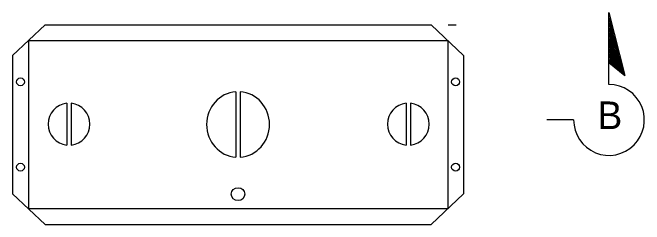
# Model space of a CAD drawing. Extents: x -798.6 to -766.4, y 478.7 to 503.7.
# Drawn here: x -791.17 to -788.659, y 484.293 to 485.132 of the extents above; entities that cross this region are included whole.
import ezdxf

# ---------------------------------------------------------------- set-up
doc = ezdxf.new("R2010")
doc.units = 0
doc.layers.add('es_DETAIL', color=7, linetype='Continuous')
doc.layers.add('pp_PRESENTATION', color=7, linetype='Continuous')

msp = doc.modelspace()

# ---------------------------------------------------------------- linework, layer by layer
at = {"layer": 'es_DETAIL'}
for p, q in [((-791.041, 485.0845), (-791.1697, 484.963)), ((-791.041, 485.0845), (-789.5067, 485.0845)), ((-789.378, 484.963), (-789.5067, 485.0845)), ((-789.4389, 485.0845), (-789.4063, 485.0845)), ((-791.1072, 485.022), (-789.4405, 485.022)), ((-791.1072, 485.022), (-791.1072, 484.3553)), ((-789.4405, 485.022), (-789.4405, 484.3553)), ((-791.1697, 484.963), (-791.1697, 484.4143)), ((-789.378, 484.963), (-789.378, 484.4143)), ((-790.2826, 484.8186), (-790.2826, 484.5588)), ((-790.2651, 484.8186), (-790.2651, 484.5588)), ((-790.9543, 484.773), (-790.9543, 484.6073)), ((-790.9368, 484.773), (-790.9368, 484.6073)), ((-789.6057, 484.773), (-789.6057, 484.6073)), ((-789.5882, 484.773), (-789.5882, 484.6073)), ((-791.1697, 484.4143), (-791.041, 484.2928)), ((-789.5067, 484.2928), (-789.378, 484.4143)), ((-791.1072, 484.3553), (-789.4405, 484.3553)), ((-791.041, 484.2928), (-789.5067, 484.2928))]:
    msp.add_line(p, q, dxfattribs=at)
for centre in [(-791.1384, 484.8578), (-789.4093, 484.8578), (-791.1384, 484.5195), (-789.4093, 484.5195)]:
    msp.add_circle(centre, 0.0156, dxfattribs=at)
for centre, start, end in [((-790.9456, 484.6901), 96.0272, 263.9728), ((-790.9456, 484.6901), 276.0272, 83.9728), ((-789.5969, 484.6901), 96.0272, 263.9728), ((-789.5969, 484.6901), 276.0272, 83.9728)]:
    msp.add_arc(centre, 0.0833, start, end, dxfattribs=at)
for major_axis, start_param, end_param in [((-0.0045, 0.1302), 0.034311, 3.035789), ((0.0045, 0.1302), 3.247396, 6.248874)]:
    msp.add_ellipse((-790.2738, 484.6886), major_axis=major_axis, ratio=0.959809, start_param=start_param, end_param=end_param, dxfattribs=at)
msp.add_ellipse((-790.2738, 484.4125), major_axis=(0.027, 0), ratio=0.94401, dxfattribs=at)
at = {"layer": 'pp_PRESENTATION'}
for p, q in [((-788.7995, 485.1323), (-788.7361, 484.8837)), ((-788.7995, 484.8475), (-788.7995, 485.1323)), ((-788.7995, 485.1119), (-788.7427, 484.889)), ((-788.7995, 485.0914), (-788.7493, 484.8943)), ((-788.7995, 485.071), (-788.7558, 484.8996)), ((-788.7995, 485.0505), (-788.7624, 484.9049)), ((-788.7995, 485.0301), (-788.769, 484.9103)), ((-788.7995, 485.0096), (-788.7756, 484.9156)), ((-788.7995, 484.9892), (-788.7821, 484.9209)), ((-788.7995, 484.9687), (-788.7887, 484.9262)), ((-788.7995, 484.9483), (-788.7953, 484.9316)), ((-788.7995, 484.935), (-788.7361, 484.8837)), ((-788.9402, 484.7069), (-789.0471, 484.7069)), ((-789.0469, 484.7063), (-789.0469, 484.7063))]:
    msp.add_line(p, q, dxfattribs=at)
msp.add_arc((-788.7995, 484.7069), 0.1406, 179.9995, 90, dxfattribs=at)

# ---------------------------------------------------------------- texts
msp.add_text('B', height=0.1094, dxfattribs=at).set_placement((-788.8445, 484.6706))

doc.saveas('drawing.dxf')
